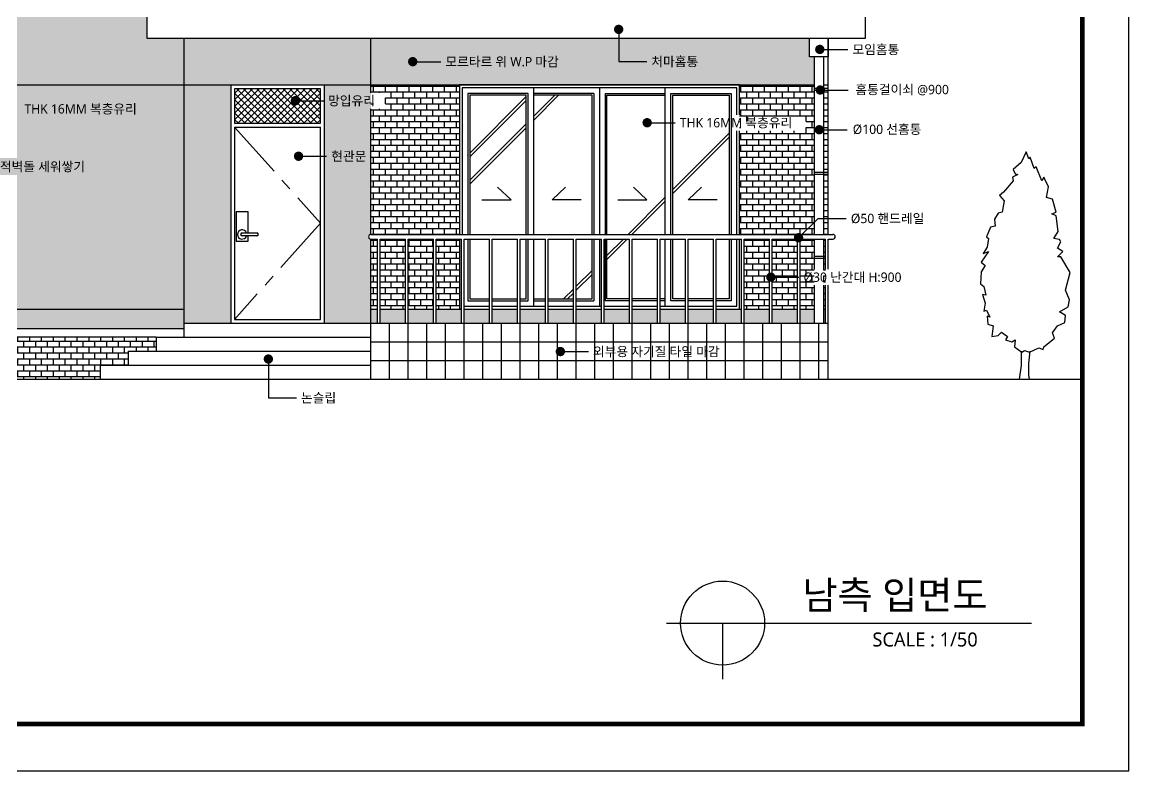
# Model space of a CAD drawing. Header units: millimetres. Extents: x 65625 to 116742, y 6002 to 65128.
# Drawn here: x 104884 to 116742, y 6002 to 14019 of the extents above; entities that cross this region are included whole.
import ezdxf

# ---------------------------------------------------------------- set-up
doc = ezdxf.new("R2010")
doc.units = ezdxf.units.MM
doc.header["$LTSCALE"] = 20
doc.linetypes.add('CENTER', pattern=[50.8, 31.75, -6.35, 6.35, -6.35])
for name, color, linetype in [('1-CEN', 1, 'CENTER'), ('2-CON', 2, 'Continuous'), ('3-ETC', 3, 'Continuous'), ('4-WINDOW', 4, 'Continuous'), ('5-FIN', 5, 'Continuous'), ('6-TEXT', 7, 'Continuous')]:
    doc.layers.add(name, color=color, linetype=linetype)
doc.styles.get("Standard").update_dxf_attribs({"font": 'l_10646.ttf'})

# ---------------------------------------------------------------- blocks, each defined once
blk = doc.blocks.new('Tree - type 2 deciduous elevation')
blk.add_lwpolyline([(-2.754, 191.699), (-6.78, 182.851), (-13.682, 176.953), (-11.956, 173.266), (-9.656, 172.529), (-14.257, 170.317), (-13.682, 167.368), (-21.733, 157.783), (-25.184, 154.834), (-21.158, 150.41), (-21.733, 147.461), (-22.884, 140.825), (-26.334, 140.087), (-29.21, 134.926), (-28.635, 129.028), (-32.661, 128.291), (-36.111, 120.18), (-34.386, 118.706), (-35.536, 111.333), (-38.987, 106.171), (-34.386, 107.646), (-40.712, 98.798), (-37.261, 95.849), (-40.712, 90.688), (-41.287, 80.366), (-38.412, 78.154), (-36.686, 70.781), (-39.562, 71.518), (-37.261, 64.145), (-38.412, 57.509), (-36.111, 58.247), (-33.236, 52.348), (-35.536, 53.086), (-34.961, 46.45), (-30.36, 44.975), (-31.51, 36.128), (-26.334, 36.865), (-23.459, 39.814), (-18.283, 36.128), (-20.008, 33.178), (-14.832, 31.704), (-11.956, 33.178), (-12.531, 27.28), (-6.205, 22.856), (-3.905, 24.331), (0.121, 22.856), (8.173, 26.543), (11.624, 25.068), (12.199, 27.28), (21.4, 34.653), (19.675, 39.077), (23.701, 44.975), (30.027, 47.924), (30.602, 53.823), (25.426, 56.772), (32.903, 61.196), (34.053, 67.094), (30.602, 75.205), (34.628, 89.951), (26.576, 103.222), (23.701, 103.222), (28.302, 107.646), (23.701, 110.595), (26.576, 115.756), (25.426, 117.968), (20.825, 118.706), (24.276, 124.604), (22.551, 137.876), (19.1, 139.35), (22.551, 140.825), (19.675, 151.884), (14.499, 153.359), (16.224, 162.207), (12.199, 170.317), (10.473, 167.368), (5.872, 179.165), (4.147, 177.69), (0.696, 187.275), (-0.454, 185.8)], close=True)
for points in [[(-6.813, 23.669), (-6.813, 11.669), (-8.627, 0)], [(0.387, 23.669), (-0.576, 13.271), (-0.576, 3.686), (0, 0)]]:
    blk.add_lwpolyline(points)

msp = doc.modelspace()

# ---------------------------------------------------------------- hatches: boundary and pattern name
at = {"layer": '4-WINDOW'}
h = msp.add_hatch(dxfattribs=at)
h.set_pattern_fill('_USER', color=5, scale=50, angle=45, double=1, pattern_type=0)
h.set_pattern_definition([(45, (0, 0), (-35.35534, 35.35534), []), (135, (0, 0), (-35.35534, -35.35534), [])])
h.paths.add_polyline_path([(108080.292, 13306.121), (107160.292, 13306.121), (107160.292, 12936.121), (108080.292, 12936.121)])
at = {"layer": '6-TEXT'}
h = msp.add_hatch(dxfattribs=at)
h.set_pattern_fill('AR-SAND', color=5, scale=5)
h.paths.add_polyline_path([(106220.292, 14887.676), (99120.292, 14887.676), (99120.292, 14687.676), (99070.292, 14687.676), (99070.292, 13346.121), (106620.292, 13346.121), (106620.292, 13847.676), (106220.292, 13847.676)])
h.paths.add_polyline_path([(101915.839, 13885.83, -1), (101865.839, 13885.83, -1)], flags=16)
h.paths.add_polyline_path([(108620.292, 13847.676), (106620.292, 13847.676), (106620.292, 13346.121), (108620.292, 13346.121)])
h.paths.add_polyline_path([(108620.292, 13847.676), (108620.292, 13346.121), (113370.292, 13346.121), (113370.292, 13647.676), (113320.292, 13647.676), (113320.292, 13847.676)])
h.paths.add_polyline_path([(109093.969, 13595.464, -1), (109043.969, 13595.464, -1)], flags=16)
h.paths.add_polyline_path([(106620.292, 10946.121), (99070.292, 10946.121), (99070.292, 10736.121), (106620.292, 10736.121)])
h.paths.add_polyline_path([(108690.292, 10946.121), (108620.292, 10946.121), (108620.292, 10796.121), (108690.292, 10796.121)])
h.paths.add_polyline_path([(108990.292, 10946.121), (108720.292, 10946.121), (108720.292, 10796.121), (108990.292, 10796.121)])
h.paths.add_polyline_path([(109290.292, 10946.121), (109020.292, 10946.121), (109020.292, 10796.121), (109290.292, 10796.121)])
h.paths.add_polyline_path([(109590.292, 10946.121), (109570.292, 10946.121), (109320.292, 10946.121), (109320.292, 10796.121), (109590.292, 10796.121)])
h.paths.add_polyline_path([(109890.292, 10946.121), (109620.292, 10946.121), (109620.292, 10796.121), (109890.292, 10796.121)])
h.paths.add_polyline_path([(110190.292, 10946.121), (109920.292, 10946.121), (109920.292, 10796.121), (110190.292, 10796.121)])
h.paths.add_polyline_path([(110490.292, 10946.121), (110220.292, 10946.121), (110220.292, 10796.121), (110490.292, 10796.121)])
h.paths.add_polyline_path([(110790.292, 10946.121), (110520.292, 10946.121), (110520.292, 10796.121), (110790.292, 10796.121)])
h.paths.add_polyline_path([(111090.292, 10946.121), (110820.292, 10946.121), (110820.292, 10796.121), (111090.292, 10796.121)])
h.paths.add_polyline_path([(111390.292, 10946.121), (111120.292, 10946.121), (111120.292, 10796.121), (111390.292, 10796.121)])
h.paths.add_polyline_path([(111690.292, 10946.121), (111420.292, 10946.121), (111420.292, 10796.121), (111690.292, 10796.121)])
h.paths.add_polyline_path([(111990.292, 10946.121), (111720.292, 10946.121), (111720.292, 10796.121), (111990.292, 10796.121)])
h.paths.add_polyline_path([(112290.292, 10946.121), (112020.292, 10946.121), (112020.292, 10796.121), (112290.292, 10796.121)])
h.paths.add_polyline_path([(112590.292, 10946.121), (112320.292, 10946.121), (112320.292, 10796.121), (112590.292, 10796.121)])
h.paths.add_polyline_path([(112890.292, 10946.121), (112620.292, 10946.121), (112620.292, 10796.121), (112890.292, 10796.121)])
h.paths.add_polyline_path([(113190.292, 10946.121), (112920.292, 10946.121), (112920.292, 10796.121), (113190.292, 10796.121)])
h.paths.add_polyline_path([(113370.292, 10946.121), (113220.292, 10946.121), (113220.292, 10796.121), (113370.292, 10796.121)])
h.paths.add_polyline_path([(113490.292, 10946.121), (113470.292, 10946.121), (113470.292, 10796.121), (113490.292, 10796.121)])
h.paths.add_polyline_path([(102212.562, 13800.661), (103607.765, 13800.661), (103607.765, 13970.323), (102212.562, 13970.323)], flags=24)
h.paths.add_polyline_path([(101475.884, 14562.983), (102086.019, 14562.983), (102086.019, 14732.848), (101475.884, 14732.848)], flags=24)
h.paths.add_polyline_path([(111597.155, 13511.912), (112207.29, 13511.912), (112207.29, 13681.777), (111597.155, 13681.777)], flags=24)
h.paths.add_polyline_path([(109390.692, 13510.295), (110785.894, 13510.295), (110785.894, 13679.957), (109390.692, 13679.957)], flags=24)
h = msp.add_hatch(dxfattribs=at)
h.set_pattern_fill('BRICK', color=5, scale=10)
h.paths.add_polyline_path([(100320.292, 11996.121), (100320.292, 12146.121), (100320.292, 13346.121), (99070.292, 13346.121), (99070.292, 10946.121), (106620.292, 10946.121), (106620.292, 13346.121), (104720.292, 13346.121), (104720.292, 12746.121), (104720.292, 12596.121), (103820.292, 12596.121), (103820.292, 12746.121), (103820.292, 13346.121), (102120.292, 13346.121), (102120.292, 12146.121), (102120.292, 11996.121)])
h.paths.add_polyline_path([(103217.114, 11995.83, -1), (103267.114, 11995.83, -1)], flags=16)
h.paths.add_polyline_path([(107120.292, 13346.121), (106620.292, 13346.121), (106620.292, 10946.121), (106620.292, 10796.121), (107120.292, 10796.121)])
h.paths.add_polyline_path([(108620.292, 13346.121), (108120.292, 13346.121), (108120.292, 10796.121), (108620.292, 10796.121), (108620.292, 11696.121, -1), (108620.292, 11746.121)])
h.paths.add_polyline_path([(102241.861, 12873.786), (103632.469, 12873.786), (103632.469, 13043.651), (102241.861, 13043.651)], flags=24)
h.paths.add_polyline_path([(104879.902, 13004.888), (106270.511, 13004.888), (106270.511, 13174.753), (104879.902, 13174.753)], flags=24)
h.paths.add_polyline_path([(104616.947, 12386.54), (105686.069, 12386.54), (105686.069, 12556.607), (104616.947, 12556.607)], flags=24)
h.paths.add_polyline_path([(101304.022, 11535.19), (102373.144, 11535.19), (102373.144, 11705.258), (101304.022, 11705.258)], flags=24)
h.paths.add_polyline_path([(103563.77, 11910.323), (104632.891, 11910.323), (104632.891, 12080.391), (103563.77, 12080.391)], flags=24)
h.paths.add_polyline_path([(108168.121, 12502.061), (108638.189, 12502.061), (108638.189, 12666.858), (108168.121, 12666.858)], flags=9)
h.paths.add_polyline_path([(108133.627, 13092.515), (108743.83, 13092.515), (108743.83, 13262.582), (108133.627, 13262.582)], flags=9)
h = msp.add_hatch(dxfattribs=at)
h.set_pattern_fill('BRICK', color=5, scale=10)
h.paths.add_polyline_path([(108690.292, 11696.121), (108620.292, 11696.121), (108620.292, 10946.121), (108690.292, 10946.121)])
h.paths.add_polyline_path([(108990.292, 11696.121), (108720.292, 11696.121), (108720.292, 10946.121), (108990.292, 10946.121)])
h.paths.add_polyline_path([(109290.292, 11696.121), (109020.292, 11696.121), (109020.292, 10946.121), (109290.292, 10946.121)])
h.paths.add_polyline_path([(109570.292, 11696.121), (109320.292, 11696.121), (109320.292, 10946.121), (109570.292, 10946.121)])
h.paths.add_polyline_path([(112890.292, 11696.121), (112620.292, 11696.121), (112620.292, 10946.121), (112890.292, 10946.121), (112890.292, 11268.807, -0.226918536), (112880.977, 11288.274, -0.226918536), (112890.292, 11307.741)])
h.paths.add_polyline_path([(113190.292, 11689.108, -0.10570878), (113182.539, 11696.121), (112920.292, 11696.121), (112920.292, 11308.771, -0.24502108), (112930.977, 11288.274), (113190.292, 11288.274)])
h.paths.add_polyline_path([(113370.292, 11696.121), (113223.093, 11696.121, -0.043024391), (113220.292, 11692.866), (113220.292, 10946.121), (113370.292, 10946.121)])
h.paths.add_polyline_path([(113190.292, 11288.274), (112930.977, 11288.274, -0.24502108), (112920.292, 11267.778), (112920.292, 10946.121), (113190.292, 10946.121)])
h.paths.add_polyline_path([(113490.292, 11696.121), (113470.292, 11696.121), (113470.292, 11511.898), (113490.292, 11511.898)])
h.paths.add_polyline_path([(113490.292, 11491.898), (113470.292, 11491.898), (113470.292, 10946.121), (113490.292, 10946.121)])
h.paths.add_polyline_path([(113227.7, 11203.105), (114504.997, 11203.105), (114504.997, 11372.768), (113227.7, 11372.768)], flags=9)
h = msp.add_hatch(dxfattribs=at)
h.set_pattern_fill('_USER', color=5, scale=200, double=1, pattern_type=0)
h.set_pattern_definition([(0, (108620.3, 10196.12), (0, 200), []), (90, (108620.3, 10196.12), (-200, 1e-14), [])])
h.paths.add_polyline_path([(113520.292, 10796.121), (108620.292, 10796.121), (108620.292, 10196.121), (113520.292, 10196.121)])
h.paths.add_polyline_path([(110625.662, 10491.905, -1), (110675.662, 10491.905, -1)], flags=16)
h.paths.add_polyline_path([(110972.317, 10406.399), (112544.141, 10406.399), (112544.141, 10576.466), (110972.317, 10576.466)], flags=24)
h = msp.add_hatch(dxfattribs=at)
h.set_pattern_fill('BRICK', color=5, scale=10)
h.paths.add_polyline_path([(105720.292, 10346.121), (106020.292, 10346.121), (106020.292, 10496.121), (106320.292, 10496.121), (106320.292, 10646.121), (98920.292, 10646.121), (98920.292, 10196.121), (105720.292, 10196.121)])
h.paths.add_polyline_path([(102386.315, 10396.368, -1), (102436.315, 10396.368, -1)], flags=16)
h.paths.add_polyline_path([(102732.971, 10310.861), (103867.498, 10310.861), (103867.498, 10480.929), (102732.971, 10480.929)], flags=24)

# ---------------------------------------------------------------- linework, layer by layer
msp.add_lwpolyline([(95741.919, 6002.386), (116741.919, 6002.386), (116741.919, 20852.386), (95741.919, 20852.386)], close=True)
at = {"const_width": 50}
msp.add_lwpolyline([(96241.919, 6502.386), (116241.919, 6502.386), (116241.919, 20352.386), (96241.919, 20352.386)], close=True, dxfattribs=at)
at = {"layer": '1-CEN'}
for p, q in [((107160.292, 12896.121), (108080.292, 11866.121)), ((108080.292, 11866.121), (107160.292, 10836.121))]:
    msp.add_line(p, q, dxfattribs=at)
at = {"layer": '2-CON'}
for p, q in [((113920.292, 13847.676), (113920.292, 16447.676)), ((106220.292, 15087.676), (106220.292, 13847.676)), ((106220.292, 13847.676), (113920.292, 13847.676)), ((106620.292, 10646.121), (106620.292, 13847.676)), ((108620.292, 13262.578), (108620.292, 13847.676)), ((113520.292, 11746.121), (113520.292, 13847.676)), ((99070.292, 13346.121), (113370.292, 13346.121)), ((113470.292, 13346.121), (113520.292, 13346.121)), ((108620.292, 11746.121), (108620.292, 13092.511)), ((108620.292, 10196.121), (108620.292, 11696.121)), ((113520.292, 11372.764), (113520.292, 11696.121)), ((113520.292, 10196.121), (113520.292, 11203.102)), ((99070.292, 10946.121), (106620.292, 10946.121)), ((108620.292, 10946.121), (108690.292, 10946.121)), ((108720.292, 10946.121), (108990.292, 10946.121)), ((109020.292, 10946.121), (109290.292, 10946.121)), ((109320.292, 10946.121), (109590.292, 10946.121)), ((109620.292, 10946.121), (109890.292, 10946.121)), ((109920.292, 10946.121), (110190.292, 10946.121)), ((110220.292, 10946.121), (110490.292, 10946.121)), ((110520.292, 10946.121), (110790.292, 10946.121)), ((110820.292, 10946.121), (111090.292, 10946.121)), ((111120.292, 10946.121), (111390.292, 10946.121)), ((111420.292, 10946.121), (111690.292, 10946.121)), ((111720.292, 10946.121), (111990.292, 10946.121)), ((112020.292, 10946.121), (112290.292, 10946.121)), ((112320.292, 10946.121), (112590.292, 10946.121)), ((112620.292, 10946.121), (112890.292, 10946.121)), ((112920.292, 10946.121), (113190.292, 10946.121)), ((113220.292, 10946.121), (113370.292, 10946.121)), ((113470.292, 10946.121), (113490.292, 10946.121)), ((96241.919, 10196.121), (116241.919, 10196.121))]:
    msp.add_line(p, q, dxfattribs=at)
at = {"layer": '3-ETC'}
for p, q in [((113370.292, 13647.676), (113370.292, 11746.121)), ((113470.292, 13647.676), (113470.292, 11746.121)), ((113370.292, 13311.898), (113520.292, 13311.898)), ((113370.292, 13291.898), (113520.292, 13291.898)), ((113370.292, 12411.898), (113520.292, 12411.898)), ((113370.292, 12391.898), (113520.292, 12391.898)), ((110122.097, 12118.014), (109978.331, 12253.236)), ((110561.844, 12118.014), (110705.611, 12253.236)), ((111578.739, 12118.014), (111434.973, 12253.236)), ((112018.486, 12118.014), (112162.253, 12253.236)), ((109809.623, 12118.014), (110122.097, 12118.014)), ((110874.318, 12118.014), (110561.844, 12118.014)), ((111266.265, 12118.014), (111578.739, 12118.014)), ((112330.96, 12118.014), (112018.486, 12118.014)), ((108620.292, 11746.121), (113570.292, 11746.121)), ((108620.292, 11696.121), (108690.292, 11696.121)), ((108690.292, 10796.121), (108690.292, 11696.121)), ((108720.292, 10796.121), (108720.292, 11696.121)), ((108720.292, 11696.121), (108990.292, 11696.121)), ((108990.292, 10796.121), (108990.292, 11696.121)), ((109020.292, 10796.121), (109020.292, 11696.121)), ((109020.292, 11696.121), (109290.292, 11696.121)), ((109290.292, 10796.121), (109290.292, 11696.121)), ((109320.292, 10796.121), (109320.292, 11696.121)), ((109320.292, 11696.121), (109590.292, 11696.121)), ((109590.292, 10796.121), (109590.292, 11696.121)), ((109620.292, 10796.121), (109620.292, 11696.121)), ((109620.292, 11696.121), (109890.292, 11696.121)), ((109890.292, 10796.121), (109890.292, 11696.121)), ((109920.292, 10796.121), (109920.292, 11696.121)), ((109920.292, 11696.121), (110190.292, 11696.121)), ((110190.292, 10796.121), (110190.292, 11696.121)), ((110220.292, 10796.121), (110220.292, 11696.121)), ((110220.292, 11696.121), (110490.292, 11696.121)), ((110490.292, 10796.121), (110490.292, 11696.121)), ((110520.292, 10796.121), (110520.292, 11696.121)), ((110520.292, 11696.121), (110790.292, 11696.121)), ((110790.292, 10796.121), (110790.292, 11696.121)), ((110820.292, 10796.121), (110820.292, 11696.121)), ((110820.292, 11696.121), (111090.292, 11696.121)), ((111090.292, 10796.121), (111090.292, 11696.121)), ((111120.292, 10796.121), (111120.292, 11696.121)), ((111120.292, 11696.121), (111390.292, 11696.121)), ((111390.292, 10796.121), (111390.292, 11696.121)), ((111420.292, 10796.121), (111420.292, 11696.121)), ((111420.292, 11696.121), (111690.292, 11696.121)), ((111690.292, 10796.121), (111690.292, 11696.121)), ((111720.292, 10796.121), (111720.292, 11696.121)), ((111720.292, 11696.121), (111990.292, 11696.121)), ((111990.292, 10796.121), (111990.292, 11696.121)), ((112020.292, 10796.121), (112020.292, 11696.121)), ((112020.292, 11696.121), (112290.292, 11696.121)), ((112290.292, 10796.121), (112290.292, 11696.121)), ((112320.292, 10796.121), (112320.292, 11696.121)), ((112320.292, 11696.121), (112590.292, 11696.121)), ((112590.292, 10796.121), (112590.292, 11696.121)), ((112620.292, 10796.121), (112620.292, 11696.121)), ((112620.292, 11696.121), (112890.292, 11696.121)), ((112890.292, 10796.121), (112890.292, 11696.121)), ((112920.292, 10796.121), (112920.292, 11696.121)), ((112920.292, 11696.121), (113190.292, 11696.121)), ((113190.292, 10796.121), (113190.292, 11696.121)), ((113220.292, 10796.121), (113220.292, 11696.121)), ((113220.292, 11696.121), (113490.292, 11696.121)), ((113370.292, 11696.121), (113370.292, 11372.764)), ((113470.292, 11696.121), (113470.292, 11372.764)), ((113490.292, 11372.764), (113490.292, 11696.121)), ((113520.292, 11696.121), (113570.292, 11696.121)), ((113520.292, 11372.764), (113520.292, 11696.121)), ((113370.292, 11511.898), (113490.292, 11511.898)), ((113370.292, 11491.898), (113490.292, 11491.898)), ((113370.292, 11203.102), (113370.292, 10796.121)), ((113470.292, 11203.102), (113470.292, 10796.121)), ((113490.292, 10796.121), (113490.292, 11203.102)), ((113520.292, 10796.121), (113520.292, 11203.102))]:
    msp.add_line(p, q, dxfattribs=at)
msp.add_lwpolyline([(113320.292, 13847.676), (113520.292, 13847.676), (113520.292, 13647.676), (113320.292, 13647.676)], close=True, dxfattribs=at)
for centre, start, end in [((108620.292, 11721.121), 90, 270), ((113570.292, 11721.121), 270, 90)]:
    msp.add_arc(centre, 25, start, end, dxfattribs=at)
at = {"layer": '4-WINDOW'}
for p, q in [((107120.292, 13346.121), (107120.292, 10796.121)), ((108120.292, 13346.121), (108120.292, 10796.121)), ((110365.292, 11746.121), (110365.292, 13316.121)), ((111070.292, 13316.121), (111070.292, 11746.121)), ((111070.292, 13316.121), (111070.292, 11746.121)), ((111775.292, 11746.121), (111775.292, 13316.121)), ((110305.292, 11746.121), (110305.292, 13256.121)), ((111010.292, 13256.121), (111010.292, 11746.121)), ((111130.292, 13256.121), (111130.292, 11746.121)), ((111835.292, 11746.121), (111835.292, 13256.121)), ((107160.292, 12936.121), (108080.292, 12936.121)), ((107160.292, 12896.121), (108080.292, 12896.121)), ((107240.292, 11762.112), (107399.005, 11762.112)), ((107399.005, 11730.13), (107240.292, 11730.13)), ((110305.292, 11036.121), (110305.292, 11696.121)), ((110365.292, 10976.121), (110365.292, 11696.121)), ((111010.292, 11696.121), (111010.292, 11036.121)), ((111070.292, 11696.121), (111070.292, 10976.121)), ((111070.292, 11696.121), (111070.292, 10976.121)), ((111130.292, 11696.121), (111130.292, 11036.121)), ((111775.292, 10976.121), (111775.292, 11696.121)), ((111835.292, 11036.121), (111835.292, 11696.121))]:
    msp.add_line(p, q, dxfattribs=at)
for points in [[(108080.292, 12936.121), (108080.292, 13306.121), (107160.292, 13306.121), (107160.292, 12936.121)], [(112570.292, 13026.4), (112570.292, 13346.121), (109570.292, 13346.121), (109570.292, 11746.121)], [(112540.292, 13026.4), (112540.292, 13316.121), (109600.292, 13316.121), (109600.292, 11746.121)], [(110305.292, 13256.121), (109660.292, 13256.121), (109660.292, 11746.121)], [(111010.292, 13256.121), (110365.292, 13256.121)], [(111130.292, 13256.121), (111775.292, 13256.121)], [(111835.292, 13256.121), (112480.292, 13256.121), (112480.292, 11746.121)], [(107160.292, 12896.121), (107160.292, 10836.121), (108080.292, 10836.121), (108080.292, 12896.121)], [(112540.292, 11746.121), (112540.292, 12856.535)], [(112570.292, 11746.121), (112570.292, 12856.535)], [(107304.518, 11762.112), (107304.518, 11989.312), (107177.549, 11989.312), (107177.549, 11673.41), (107304.518, 11673.41), (107304.518, 11730.13)], [(109570.292, 11696.121), (109570.292, 10946.121), (109590.292, 10946.121)], [(109660.292, 11696.121), (109660.292, 11036.121), (109890.292, 11036.121)], [(112480.292, 11696.121), (112480.292, 11036.121), (112320.292, 11036.121)], [(112320.292, 10946.121), (112570.292, 10946.121), (112570.292, 11696.121)], [(112320.292, 10976.121), (112540.292, 10976.121), (112540.292, 11696.121)], [(109920.292, 11036.121), (110190.292, 11036.121)], [(110220.292, 11036.121), (110305.292, 11036.121)], [(110365.292, 11036.121), (110490.292, 11036.121)], [(110520.292, 11036.121), (110790.292, 11036.121)], [(110820.292, 11036.121), (111010.292, 11036.121)], [(111390.292, 11036.121), (111130.292, 11036.121)], [(111690.292, 11036.121), (111420.292, 11036.121)], [(111775.292, 11036.121), (111720.292, 11036.121)], [(111990.292, 11036.121), (111835.292, 11036.121)], [(112290.292, 11036.121), (112020.292, 11036.121)], [(109620.292, 10976.121), (109890.292, 10976.121)], [(109620.292, 10946.121), (109890.292, 10946.121)], [(109920.292, 10976.121), (110190.292, 10976.121)], [(109920.292, 10946.121), (110190.292, 10946.121)], [(110220.292, 10976.121), (110490.292, 10976.121)], [(110220.292, 10946.121), (110490.292, 10946.121)], [(110520.292, 10976.121), (110790.292, 10976.121)], [(110520.292, 10946.121), (110790.292, 10946.121)], [(110820.292, 10976.121), (111090.292, 10976.121)], [(110820.292, 10946.121), (111090.292, 10946.121)], [(111120.292, 10976.121), (111390.292, 10976.121)], [(111120.292, 10946.121), (111390.292, 10946.121)], [(111420.292, 10976.121), (111690.292, 10976.121)], [(111420.292, 10946.121), (111690.292, 10946.121)], [(111720.292, 10976.121), (111990.292, 10976.121)], [(111720.292, 10946.121), (111990.292, 10946.121)], [(112020.292, 10976.121), (112290.292, 10976.121)], [(112020.292, 10946.121), (112290.292, 10946.121)]]:
    msp.add_lwpolyline(points, dxfattribs=at)
for centre, radius, start, end in [((107240.292, 11746.121), 50, 18.6520303, 341.3479697), ((107240.292, 11746.121), 15.991, 90, 270), ((107399.005, 11746.121), 15.991, 270, 90)]:
    msp.add_arc(centre, radius, start, end, dxfattribs=at)
at = {"layer": '5-FIN'}
for p, q in [((109680.292, 12617.543), (110285.292, 13222.543)), ((109680.292, 12575.117), (110285.292, 13180.117)), ((110365.292, 12969.07), (110632.343, 13236.121)), ((110365.292, 13011.496), (110589.916, 13236.121)), ((109680.292, 12326.496), (110285.292, 12931.496)), ((109680.292, 12284.07), (110285.292, 12889.07)), ((111855.292, 12225.642), (112460.292, 12830.642)), ((111855.292, 12183.216), (112460.292, 12788.216)), ((109659.078, 12596.33), (109660.292, 12597.543)), ((109659.078, 12305.283), (109660.292, 12306.496)), ((111375.77, 11746.121), (111775.292, 12145.642)), ((111418.197, 11746.121), (111775.292, 12103.216)), ((111150.292, 11478.216), (111368.197, 11696.121)), ((111150.292, 11520.642), (111325.77, 11696.121)), ((110820.292, 11190.642), (110990.292, 11360.642)), ((110820.292, 11148.216), (110990.292, 11318.216)), ((110685.77, 11056.121), (110790.292, 11160.642)), ((110728.197, 11056.121), (110790.292, 11118.216))]:
    msp.add_line(p, q, dxfattribs=at)
for points in [[(110285.292, 11746.121), (110285.292, 13236.121), (109680.292, 13236.121), (109680.292, 11746.121)], [(110990.292, 11746.121), (110990.292, 13236.121), (110365.292, 13236.121)], [(111150.292, 11746.121), (111150.292, 13236.121), (111775.292, 13236.121)], [(111855.292, 11746.121), (111855.292, 13236.121), (112460.292, 13236.121), (112460.292, 11746.121)], [(109680.292, 11696.121), (109680.292, 11056.121), (109890.292, 11056.121)], [(110220.292, 11056.121), (110285.292, 11056.121), (110285.292, 11696.121)], [(110820.292, 11056.121), (110990.292, 11056.121), (110990.292, 11696.121)], [(111390.292, 11056.121), (111150.292, 11056.121), (111150.292, 11696.121)], [(111990.292, 11056.121), (111855.292, 11056.121), (111855.292, 11696.121)], [(112460.292, 11696.121), (112460.292, 11056.121), (112320.292, 11056.121)], [(109920.292, 11056.121), (110190.292, 11056.121)], [(110365.292, 11056.121), (110490.292, 11056.121)], [(110520.292, 11056.121), (110790.292, 11056.121)], [(111690.292, 11056.121), (111420.292, 11056.121)], [(111775.292, 11056.121), (111720.292, 11056.121)], [(112290.292, 11056.121), (112020.292, 11056.121)]]:
    msp.add_lwpolyline(points, dxfattribs=at)
at = {"layer": '6-TEXT'}
for p, q in [((111275.466, 13941.646), (111275.466, 13597.385)), ((113430.406, 13726.846), (113730.406, 13726.846)), ((109068.969, 13595.464), (109368.969, 13595.464)), ((111275.466, 13597.385), (111575.466, 13597.385)), ((113435.29, 13292.35), (113735.29, 13292.35)), ((107811.972, 13178.021), (108111.972, 13178.021)), ((111580.602, 12942.012), (111880.602, 12942.012)), ((113424.772, 12866.895), (113724.772, 12866.895)), ((107845.587, 12583.176), (108145.587, 12583.176)), ((113413.476, 11916.928), (113202.816, 11710.744)), ((113413.476, 11916.928), (113713.476, 11916.928)), ((112905.977, 11288.274), (113205.977, 11288.274)), ((106620.292, 10796.121), (108620.292, 10796.121)), ((108620.292, 10796.121), (113520.292, 10796.121)), ((106620.292, 10736.121), (98920.292, 10736.121)), ((106320.292, 10646.121), (98920.292, 10646.121)), ((106320.292, 10646.121), (106320.292, 10496.121)), ((106320.292, 10646.121), (108620.292, 10646.121)), ((106020.292, 10496.121), (106020.292, 10346.121)), ((106020.292, 10496.121), (108620.292, 10496.121)), ((110650.662, 10491.905), (110950.662, 10491.905)), ((105720.292, 10346.121), (105720.292, 10196.121)), ((105720.292, 10346.121), (108620.292, 10346.121)), ((107522.014, 10411.756), (107522.014, 9995.34)), ((107522.014, 9995.34), (107822.014, 9995.34)), ((111788.736, 7583.921), (115699.093, 7583.921)), ((112388.736, 7583.921), (112388.736, 6983.921))]:
    msp.add_line(p, q, dxfattribs=at)
at = {"layer": '6-TEXT', "color": 5, "linetype": 'Continuous'}
for p, q in [((108620.292, 13335), (109570.292, 13335)), ((108648.5, 13271.5), (108648.5, 13335)), ((108712, 13335), (108712, 13346.121)), ((108775.5, 13271.5), (108775.5, 13335)), ((108839, 13335), (108839, 13346.121)), ((108902.5, 13271.5), (108902.5, 13335)), ((108966, 13335), (108966, 13346.121)), ((109029.5, 13271.5), (109029.5, 13335)), ((109093, 13335), (109093, 13346.121)), ((109156.5, 13271.5), (109156.5, 13335)), ((109220, 13335), (109220, 13346.121)), ((109283.5, 13271.5), (109283.5, 13335)), ((109347, 13335), (109347, 13346.121)), ((109410.5, 13271.5), (109410.5, 13335)), ((109474, 13335), (109474, 13346.121)), ((109537.5, 13271.5), (109537.5, 13335)), ((112570.292, 13335), (113370.292, 13335)), ((112585.5, 13271.5), (112585.5, 13335)), ((112649, 13335), (112649, 13346.121)), ((112712.5, 13271.5), (112712.5, 13335)), ((112776, 13335), (112776, 13346.121)), ((112839.5, 13271.5), (112839.5, 13335)), ((112903, 13335), (112903, 13346.121)), ((112966.5, 13271.5), (112966.5, 13335)), ((113030, 13335), (113030, 13346.121)), ((113093.5, 13271.5), (113093.5, 13335)), ((113157, 13335), (113157, 13346.121)), ((113220.5, 13271.5), (113220.5, 13335)), ((113284, 13335), (113284, 13346.121)), ((113347.5, 13271.5), (113347.5, 13335)), ((113474.5, 13271.5), (113474.5, 13291.898)), ((108620.292, 13271.5), (109570.292, 13271.5)), ((108712, 13262.578), (108712, 13271.5)), ((108775.5, 13144.5), (108775.5, 13208)), ((108775.5, 13208), (109570.292, 13208)), ((108839, 13208), (108839, 13271.5)), ((108902.5, 13144.5), (108902.5, 13208)), ((108966, 13208), (108966, 13271.5)), ((109029.5, 13144.5), (109029.5, 13208)), ((109093, 13208), (109093, 13271.5)), ((109156.5, 13144.5), (109156.5, 13208)), ((109220, 13208), (109220, 13271.5)), ((109283.5, 13144.5), (109283.5, 13208)), ((109347, 13208), (109347, 13271.5)), ((109410.5, 13144.5), (109410.5, 13208)), ((109474, 13208), (109474, 13271.5)), ((109537.5, 13144.5), (109537.5, 13208)), ((112570.292, 13271.5), (113370.292, 13271.5)), ((112570.292, 13208), (113370.292, 13208)), ((112585.5, 13144.5), (112585.5, 13208)), ((112649, 13208), (112649, 13271.5)), ((112712.5, 13144.5), (112712.5, 13208)), ((112776, 13208), (112776, 13271.5)), ((112839.5, 13144.5), (112839.5, 13208)), ((112903, 13208), (112903, 13271.5)), ((112966.5, 13144.5), (112966.5, 13208)), ((113030, 13208), (113030, 13271.5)), ((113093.5, 13144.5), (113093.5, 13208)), ((113157, 13208), (113157, 13271.5)), ((113220.5, 13144.5), (113220.5, 13208)), ((113284, 13208), (113284, 13271.5)), ((113347.5, 13144.5), (113347.5, 13208)), ((113470.292, 13271.5), (113520.292, 13271.5)), ((113470.292, 13208), (113520.292, 13208)), ((113474.5, 13144.5), (113474.5, 13208)), ((108620.292, 13144.5), (108648.5, 13144.5)), ((108620.292, 13081), (109570.292, 13081)), ((108648.5, 13017.5), (108648.5, 13081)), ((108712, 13081), (108712, 13092.511)), ((108775.5, 13144.5), (109570.292, 13144.5)), ((108775.5, 13017.5), (108775.5, 13081)), ((108839, 13081), (108839, 13144.5)), ((108902.5, 13017.5), (108902.5, 13081)), ((108966, 13081), (108966, 13144.5)), ((109029.5, 13017.5), (109029.5, 13081)), ((109093, 13081), (109093, 13144.5)), ((109156.5, 13017.5), (109156.5, 13081)), ((109220, 13081), (109220, 13144.5)), ((109283.5, 13017.5), (109283.5, 13081)), ((109347, 13081), (109347, 13144.5)), ((109410.5, 13017.5), (109410.5, 13081)), ((109474, 13081), (109474, 13144.5)), ((109537.5, 13017.5), (109537.5, 13081)), ((112570.292, 13144.5), (113370.292, 13144.5)), ((112570.292, 13081), (113370.292, 13081)), ((112585.5, 13017.5), (112585.5, 13081)), ((112649, 13081), (112649, 13144.5)), ((112712.5, 13017.5), (112712.5, 13081)), ((112776, 13081), (112776, 13144.5)), ((112839.5, 13017.5), (112839.5, 13081)), ((112903, 13081), (112903, 13144.5)), ((112966.5, 13017.5), (112966.5, 13081)), ((113030, 13081), (113030, 13144.5)), ((113093.5, 13017.5), (113093.5, 13081)), ((113157, 13081), (113157, 13144.5)), ((113220.5, 13017.5), (113220.5, 13081)), ((113284, 13081), (113284, 13144.5)), ((113347.5, 13017.5), (113347.5, 13081)), ((113470.292, 13144.5), (113520.292, 13144.5)), ((113470.292, 13081), (113520.292, 13081)), ((113474.5, 13017.5), (113474.5, 13081)), ((108620.292, 13017.5), (109570.292, 13017.5)), ((108620.292, 12954), (109570.292, 12954)), ((108648.5, 12890.5), (108648.5, 12954)), ((108712, 12954), (108712, 13017.5)), ((108775.5, 12890.5), (108775.5, 12954)), ((108839, 12954), (108839, 13017.5)), ((108902.5, 12890.5), (108902.5, 12954)), ((108966, 12954), (108966, 13017.5)), ((109029.5, 12890.5), (109029.5, 12954)), ((109093, 12954), (109093, 13017.5)), ((109156.5, 12890.5), (109156.5, 12954)), ((109220, 12954), (109220, 13017.5)), ((109283.5, 12890.5), (109283.5, 12954)), ((109347, 12954), (109347, 13017.5)), ((109410.5, 12890.5), (109410.5, 12954)), ((109474, 12954), (109474, 13017.5)), ((109537.5, 12890.5), (109537.5, 12954)), ((112570.292, 13017.5), (113370.292, 13017.5)), ((112570.292, 12954), (112585.5, 12954)), ((112649, 12954), (112649, 13017.5)), ((113284, 12954), (113284, 13017.5)), ((113284, 12954), (113370.292, 12954)), ((113347.5, 12890.5), (113347.5, 12954)), ((113470.292, 13017.5), (113520.292, 13017.5)), ((113470.292, 12954), (113520.292, 12954)), ((113474.5, 12890.5), (113474.5, 12954)), ((108620.292, 12890.5), (109570.292, 12890.5)), ((108620.292, 12827), (109570.292, 12827)), ((108648.5, 12763.5), (108648.5, 12827)), ((108712, 12827), (108712, 12890.5)), ((108775.5, 12763.5), (108775.5, 12827)), ((108839, 12827), (108839, 12890.5)), ((108902.5, 12763.5), (108902.5, 12827)), ((108966, 12827), (108966, 12890.5)), ((109029.5, 12763.5), (109029.5, 12827)), ((109093, 12827), (109093, 12890.5)), ((109156.5, 12763.5), (109156.5, 12827)), ((109220, 12827), (109220, 12890.5)), ((109283.5, 12763.5), (109283.5, 12827)), ((109347, 12827), (109347, 12890.5)), ((109410.5, 12763.5), (109410.5, 12827)), ((109474, 12827), (109474, 12890.5)), ((109537.5, 12763.5), (109537.5, 12827)), ((112570.292, 12890.5), (112585.5, 12890.5)), ((112570.292, 12827), (113370.292, 12827)), ((112585.5, 12763.5), (112585.5, 12827)), ((112649, 12827), (112649, 12856.535)), ((112712.5, 12763.5), (112712.5, 12827)), ((112776, 12827), (112776, 12856.535)), ((112839.5, 12763.5), (112839.5, 12827)), ((112903, 12827), (112903, 12856.535)), ((112966.5, 12763.5), (112966.5, 12827)), ((113030, 12827), (113030, 12856.535)), ((113093.5, 12763.5), (113093.5, 12827)), ((113157, 12827), (113157, 12856.535)), ((113220.5, 12763.5), (113220.5, 12827)), ((113284, 12827), (113284, 12890.5)), ((113284, 12890.5), (113370.292, 12890.5)), ((113347.5, 12763.5), (113347.5, 12827)), ((113470.292, 12890.5), (113520.292, 12890.5)), ((113470.292, 12827), (113520.292, 12827)), ((113474.5, 12763.5), (113474.5, 12827)), ((108620.292, 12763.5), (109570.292, 12763.5)), ((108620.292, 12700), (109570.292, 12700)), ((108648.5, 12636.5), (108648.5, 12700)), ((108712, 12700), (108712, 12763.5)), ((108775.5, 12636.5), (108775.5, 12700)), ((108839, 12700), (108839, 12763.5)), ((108902.5, 12636.5), (108902.5, 12700)), ((108966, 12700), (108966, 12763.5)), ((109029.5, 12636.5), (109029.5, 12700)), ((109093, 12700), (109093, 12763.5)), ((109156.5, 12636.5), (109156.5, 12700)), ((109220, 12700), (109220, 12763.5)), ((109283.5, 12636.5), (109283.5, 12700)), ((109347, 12700), (109347, 12763.5)), ((109410.5, 12636.5), (109410.5, 12700)), ((109474, 12700), (109474, 12763.5)), ((109537.5, 12636.5), (109537.5, 12700)), ((112570.292, 12763.5), (113370.292, 12763.5)), ((112570.292, 12700), (113370.292, 12700)), ((112585.5, 12636.5), (112585.5, 12700)), ((112649, 12700), (112649, 12763.5)), ((112712.5, 12636.5), (112712.5, 12700)), ((112776, 12700), (112776, 12763.5)), ((112839.5, 12636.5), (112839.5, 12700)), ((112903, 12700), (112903, 12763.5)), ((112966.5, 12636.5), (112966.5, 12700)), ((113030, 12700), (113030, 12763.5)), ((113093.5, 12636.5), (113093.5, 12700)), ((113157, 12700), (113157, 12763.5)), ((113220.5, 12636.5), (113220.5, 12700)), ((113284, 12700), (113284, 12763.5)), ((113347.5, 12636.5), (113347.5, 12700)), ((113470.292, 12763.5), (113520.292, 12763.5)), ((113470.292, 12700), (113520.292, 12700)), ((113474.5, 12636.5), (113474.5, 12700)), ((108620.292, 12636.5), (109570.292, 12636.5)), ((108620.292, 12573), (109570.292, 12573)), ((108648.5, 12509.5), (108648.5, 12573)), ((108712, 12573), (108712, 12636.5)), ((108775.5, 12509.5), (108775.5, 12573)), ((108839, 12573), (108839, 12636.5)), ((108902.5, 12509.5), (108902.5, 12573)), ((108966, 12573), (108966, 12636.5)), ((109029.5, 12509.5), (109029.5, 12573)), ((109093, 12573), (109093, 12636.5)), ((109156.5, 12509.5), (109156.5, 12573)), ((109220, 12573), (109220, 12636.5)), ((109283.5, 12509.5), (109283.5, 12573)), ((109347, 12573), (109347, 12636.5)), ((109410.5, 12509.5), (109410.5, 12573)), ((109474, 12573), (109474, 12636.5)), ((109537.5, 12509.5), (109537.5, 12573)), ((112570.292, 12636.5), (113370.292, 12636.5)), ((112570.292, 12573), (113370.292, 12573)), ((112585.5, 12509.5), (112585.5, 12573)), ((112649, 12573), (112649, 12636.5)), ((112712.5, 12509.5), (112712.5, 12573)), ((112776, 12573), (112776, 12636.5)), ((112839.5, 12509.5), (112839.5, 12573)), ((112903, 12573), (112903, 12636.5)), ((112966.5, 12509.5), (112966.5, 12573)), ((113030, 12573), (113030, 12636.5)), ((113093.5, 12509.5), (113093.5, 12573)), ((113157, 12573), (113157, 12636.5)), ((113220.5, 12509.5), (113220.5, 12573)), ((113284, 12573), (113284, 12636.5)), ((113347.5, 12509.5), (113347.5, 12573)), ((113470.292, 12636.5), (113520.292, 12636.5)), ((113470.292, 12573), (113520.292, 12573)), ((113474.5, 12509.5), (113474.5, 12573)), ((108620.292, 12509.5), (109570.292, 12509.5)), ((108712, 12446), (108712, 12509.5)), ((108839, 12446), (108839, 12509.5)), ((108966, 12446), (108966, 12509.5)), ((109093, 12446), (109093, 12509.5)), ((109220, 12446), (109220, 12509.5)), ((109347, 12446), (109347, 12509.5)), ((109474, 12446), (109474, 12509.5)), ((112570.292, 12509.5), (113370.292, 12509.5)), ((112649, 12446), (112649, 12509.5)), ((112776, 12446), (112776, 12509.5)), ((112903, 12446), (112903, 12509.5)), ((113030, 12446), (113030, 12509.5)), ((113157, 12446), (113157, 12509.5)), ((113284, 12446), (113284, 12509.5)), ((113470.292, 12509.5), (113520.292, 12509.5)), ((108620.292, 12446), (109570.292, 12446)), ((108620.292, 12382.5), (109570.292, 12382.5)), ((108648.5, 12382.5), (108648.5, 12446)), ((108712, 12319), (108712, 12382.5)), ((108775.5, 12382.5), (108775.5, 12446)), ((108839, 12319), (108839, 12382.5)), ((108902.5, 12382.5), (108902.5, 12446)), ((108966, 12319), (108966, 12382.5)), ((109029.5, 12382.5), (109029.5, 12446)), ((109093, 12319), (109093, 12382.5)), ((109156.5, 12382.5), (109156.5, 12446)), ((109220, 12319), (109220, 12382.5)), ((109283.5, 12382.5), (109283.5, 12446)), ((109347, 12319), (109347, 12382.5)), ((109410.5, 12382.5), (109410.5, 12446)), ((109474, 12319), (109474, 12382.5)), ((109537.5, 12382.5), (109537.5, 12446)), ((112570.292, 12446), (113370.292, 12446)), ((112570.292, 12382.5), (113370.292, 12382.5)), ((112585.5, 12382.5), (112585.5, 12446)), ((112649, 12319), (112649, 12382.5)), ((112712.5, 12382.5), (112712.5, 12446)), ((112776, 12319), (112776, 12382.5)), ((112839.5, 12382.5), (112839.5, 12446)), ((112903, 12319), (112903, 12382.5)), ((112966.5, 12382.5), (112966.5, 12446)), ((113030, 12319), (113030, 12382.5)), ((113093.5, 12382.5), (113093.5, 12446)), ((113157, 12319), (113157, 12382.5)), ((113220.5, 12382.5), (113220.5, 12446)), ((113284, 12319), (113284, 12382.5)), ((113347.5, 12382.5), (113347.5, 12446)), ((113470.292, 12446), (113520.292, 12446)), ((113470.292, 12382.5), (113520.292, 12382.5)), ((113474.5, 12411.898), (113474.5, 12446)), ((113474.5, 12382.5), (113474.5, 12391.898)), ((108620.292, 12319), (109570.292, 12319)), ((108620.292, 12255.5), (109570.292, 12255.5)), ((108648.5, 12255.5), (108648.5, 12319)), ((108712, 12192), (108712, 12255.5)), ((108775.5, 12255.5), (108775.5, 12319)), ((108839, 12192), (108839, 12255.5)), ((108902.5, 12255.5), (108902.5, 12319)), ((108966, 12192), (108966, 12255.5)), ((109029.5, 12255.5), (109029.5, 12319)), ((109093, 12192), (109093, 12255.5)), ((109156.5, 12255.5), (109156.5, 12319)), ((109220, 12192), (109220, 12255.5)), ((109283.5, 12255.5), (109283.5, 12319)), ((109347, 12192), (109347, 12255.5)), ((109410.5, 12255.5), (109410.5, 12319)), ((109474, 12192), (109474, 12255.5)), ((109537.5, 12255.5), (109537.5, 12319)), ((112570.292, 12319), (113370.292, 12319)), ((112570.292, 12255.5), (113370.292, 12255.5)), ((112585.5, 12255.5), (112585.5, 12319)), ((112649, 12192), (112649, 12255.5)), ((112712.5, 12255.5), (112712.5, 12319)), ((112776, 12192), (112776, 12255.5)), ((112839.5, 12255.5), (112839.5, 12319)), ((112903, 12192), (112903, 12255.5)), ((112966.5, 12255.5), (112966.5, 12319)), ((113030, 12192), (113030, 12255.5)), ((113093.5, 12255.5), (113093.5, 12319)), ((113157, 12192), (113157, 12255.5)), ((113220.5, 12255.5), (113220.5, 12319)), ((113284, 12192), (113284, 12255.5)), ((113347.5, 12255.5), (113347.5, 12319)), ((113470.292, 12319), (113520.292, 12319)), ((113470.292, 12255.5), (113520.292, 12255.5)), ((113474.5, 12255.5), (113474.5, 12319)), ((108620.292, 12192), (109570.292, 12192)), ((108620.292, 12128.5), (109570.292, 12128.5)), ((108648.5, 12128.5), (108648.5, 12192)), ((108712, 12065), (108712, 12128.5)), ((108775.5, 12128.5), (108775.5, 12192)), ((108839, 12065), (108839, 12128.5)), ((108902.5, 12128.5), (108902.5, 12192)), ((108966, 12065), (108966, 12128.5)), ((109029.5, 12128.5), (109029.5, 12192)), ((109093, 12065), (109093, 12128.5)), ((109156.5, 12128.5), (109156.5, 12192)), ((109220, 12065), (109220, 12128.5)), ((109283.5, 12128.5), (109283.5, 12192)), ((109347, 12065), (109347, 12128.5)), ((109410.5, 12128.5), (109410.5, 12192)), ((109474, 12065), (109474, 12128.5)), ((109537.5, 12128.5), (109537.5, 12192)), ((112570.292, 12192), (113370.292, 12192)), ((112570.292, 12128.5), (113370.292, 12128.5)), ((112585.5, 12128.5), (112585.5, 12192)), ((112649, 12065), (112649, 12128.5)), ((112712.5, 12128.5), (112712.5, 12192)), ((112776, 12065), (112776, 12128.5)), ((112839.5, 12128.5), (112839.5, 12192)), ((112903, 12065), (112903, 12128.5)), ((112966.5, 12128.5), (112966.5, 12192)), ((113030, 12065), (113030, 12128.5)), ((113093.5, 12128.5), (113093.5, 12192)), ((113157, 12065), (113157, 12128.5)), ((113220.5, 12128.5), (113220.5, 12192)), ((113284, 12065), (113284, 12128.5)), ((113347.5, 12128.5), (113347.5, 12192)), ((113470.292, 12192), (113520.292, 12192)), ((113470.292, 12128.5), (113520.292, 12128.5)), ((113474.5, 12128.5), (113474.5, 12192)), ((108620.292, 12065), (109570.292, 12065)), ((108620.292, 12001.5), (109570.292, 12001.5)), ((108648.5, 12001.5), (108648.5, 12065)), ((108712, 11938), (108712, 12001.5)), ((108775.5, 12001.5), (108775.5, 12065)), ((108839, 11938), (108839, 12001.5)), ((108902.5, 12001.5), (108902.5, 12065)), ((108966, 11938), (108966, 12001.5)), ((109029.5, 12001.5), (109029.5, 12065)), ((109093, 11938), (109093, 12001.5)), ((109156.5, 12001.5), (109156.5, 12065)), ((109220, 11938), (109220, 12001.5)), ((109283.5, 12001.5), (109283.5, 12065)), ((109347, 11938), (109347, 12001.5)), ((109410.5, 12001.5), (109410.5, 12065)), ((109474, 11938), (109474, 12001.5)), ((109537.5, 12001.5), (109537.5, 12065)), ((112570.292, 12065), (113370.292, 12065)), ((112570.292, 12001.5), (113370.292, 12001.5)), ((112585.5, 12001.5), (112585.5, 12065)), ((112649, 11938), (112649, 12001.5)), ((112712.5, 12001.5), (112712.5, 12065)), ((112776, 11938), (112776, 12001.5)), ((112839.5, 12001.5), (112839.5, 12065)), ((112903, 11938), (112903, 12001.5)), ((112966.5, 12001.5), (112966.5, 12065)), ((113030, 11938), (113030, 12001.5)), ((113093.5, 12001.5), (113093.5, 12065)), ((113157, 11938), (113157, 12001.5)), ((113220.5, 12001.5), (113220.5, 12065)), ((113284, 11938), (113284, 12001.5)), ((113347.5, 12001.5), (113347.5, 12065)), ((113470.292, 12065), (113520.292, 12065)), ((113470.292, 12001.5), (113520.292, 12001.5)), ((113474.5, 12001.5), (113474.5, 12065)), ((108620.292, 11938), (109570.292, 11938)), ((108620.292, 11874.5), (109570.292, 11874.5)), ((108648.5, 11874.5), (108648.5, 11938)), ((108712, 11811), (108712, 11874.5)), ((108775.5, 11874.5), (108775.5, 11938)), ((108839, 11811), (108839, 11874.5)), ((108902.5, 11874.5), (108902.5, 11938)), ((108966, 11811), (108966, 11874.5)), ((109029.5, 11874.5), (109029.5, 11938)), ((109093, 11811), (109093, 11874.5)), ((109156.5, 11874.5), (109156.5, 11938)), ((109220, 11811), (109220, 11874.5)), ((109283.5, 11874.5), (109283.5, 11938)), ((109347, 11811), (109347, 11874.5)), ((109410.5, 11874.5), (109410.5, 11938)), ((109474, 11811), (109474, 11874.5)), ((109537.5, 11874.5), (109537.5, 11938)), ((112570.292, 11938), (113370.292, 11938)), ((112570.292, 11874.5), (113370.127, 11874.5)), ((112585.5, 11874.5), (112585.5, 11938)), ((112649, 11811), (112649, 11874.5)), ((112712.5, 11874.5), (112712.5, 11938)), ((112776, 11811), (112776, 11874.5)), ((112839.5, 11874.5), (112839.5, 11938)), ((112903, 11811), (112903, 11874.5)), ((112966.5, 11874.5), (112966.5, 11938)), ((113030, 11811), (113030, 11874.5)), ((113093.5, 11874.5), (113093.5, 11938)), ((113157, 11811), (113157, 11874.5)), ((113220.5, 11874.5), (113220.5, 11938)), ((113284, 11811), (113284, 11874.5)), ((113347.5, 11874.5), (113347.5, 11938)), ((113370.127, 11874.5), (113370.292, 11874.5)), ((113470.292, 11938), (113520.292, 11938)), ((113470.292, 11874.5), (113520.292, 11874.5)), ((113474.5, 11916.928), (113474.5, 11938)), ((113474.5, 11874.5), (113474.5, 11916.928)), ((108620.292, 11811), (109570.292, 11811)), ((108620.292, 11747.5), (109570.292, 11747.5)), ((108648.5, 11747.5), (108648.5, 11811)), ((108712, 11746.121), (108712, 11747.5)), ((108775.5, 11747.5), (108775.5, 11811)), ((108839, 11746.121), (108839, 11747.5)), ((108902.5, 11747.5), (108902.5, 11811)), ((108966, 11746.121), (108966, 11747.5)), ((109029.5, 11747.5), (109029.5, 11811)), ((109093, 11746.121), (109093, 11747.5)), ((109156.5, 11747.5), (109156.5, 11811)), ((109220, 11746.121), (109220, 11747.5)), ((109283.5, 11747.5), (109283.5, 11811)), ((109347, 11746.121), (109347, 11747.5)), ((109410.5, 11747.5), (109410.5, 11811)), ((109474, 11746.121), (109474, 11747.5)), ((109537.5, 11747.5), (109537.5, 11811)), ((112570.292, 11811), (113305.249, 11811)), ((112570.292, 11747.5), (113240.37, 11747.5)), ((112585.5, 11747.5), (112585.5, 11811)), ((112649, 11746.121), (112649, 11747.5)), ((112712.5, 11747.5), (112712.5, 11811)), ((112776, 11746.121), (112776, 11747.5)), ((112839.5, 11747.5), (112839.5, 11811)), ((112903, 11746.121), (112903, 11747.5)), ((112966.5, 11747.5), (112966.5, 11811)), ((113030, 11746.121), (113030, 11747.5)), ((113093.5, 11747.5), (113093.5, 11811)), ((113157, 11746.121), (113157, 11747.5)), ((113220.5, 11747.5), (113220.5, 11811)), ((113240.37, 11747.5), (113370.292, 11747.5)), ((113284, 11746.121), (113284, 11747.5)), ((113305.249, 11811), (113370.292, 11811)), ((113347.5, 11747.5), (113347.5, 11811)), ((113470.292, 11811), (113520.292, 11811)), ((113470.292, 11747.5), (113520.292, 11747.5)), ((113474.5, 11747.5), (113474.5, 11811))]:
    msp.add_line(p, q, dxfattribs=at)
at = {"layer": '6-TEXT', "const_width": 50}
for points in [[(111250.466, 13941.646, 1), (111300.466, 13941.646, 1)], [(113405.406, 13726.846, 1), (113455.406, 13726.846, 1)], [(109043.969, 13595.464, 1), (109093.969, 13595.464, 1)], [(113410.29, 13292.35, 1), (113460.29, 13292.35, 1)], [(107786.972, 13178.021, 1), (107836.972, 13178.021, 1)], [(111555.602, 12942.012, 1), (111605.602, 12942.012, 1)], [(113399.772, 12866.895, 1), (113449.772, 12866.895, 1)], [(107820.587, 12583.176, 1), (107870.587, 12583.176, 1)], [(113177.816, 11710.744, 1), (113227.816, 11710.744, 1)], [(112880.977, 11288.274, 1), (112930.977, 11288.274, 1)], [(107497.014, 10411.756, 1), (107547.014, 10411.756, 1)], [(110625.662, 10491.905, 1), (110675.662, 10491.905, 1)]]:
    msp.add_lwpolyline(points, format="xyb", close=True, dxfattribs=at)
at = {"layer": '6-TEXT'}
msp.add_circle((112388.736, 7583.921), 450, dxfattribs=at)

# ---------------------------------------------------------------- block references
at = {"layer": '6-TEXT', "xscale": 12.7, "yscale": 12.7, "zscale": 12.7}
msp.add_blockref('Tree - type 2 deciduous elevation', (115674.827, 10195.034), dxfattribs=at)

# ---------------------------------------------------------------- texts
at = {"layer": '6-TEXT'}
for s, height, p in [('모임홈통', 100, (113780.406, 13676.846)), ('모르타르 위 W.P 마감', 100, (109418.969, 13545.464)), ('처마홈통', 100, (111625.466, 13547.385)), ('홈통걸이쇠 @900', 100, (113811.882, 13247.232)), ('망입유리', 100, (108161.972, 13128.021)), ('THK 16MM 복층유리', 100, (104908.213, 13040.361)), ('THK 16MM 복층유리', 100, (111930.602, 12892.012)), ('%%C100 선홈통', 100, (113783.641, 12821.776)), ('현관문', 100, (108195.587, 12533.176)), ('적벽돌 세워쌓기', 100, (104645.292, 12422.046)), ('%%C50 핸드레일', 100, (113763.476, 11866.928)), ('%%C30 난간대 H:900', 100, (113255.977, 11238.274)), ('외부용 자기질 타일 마감', 100, (111000.662, 10441.905)), ('논슬립', 100, (107872.014, 9945.34)), ('남측 입면도', 300, (113243.915, 7733.921)), ('SCALE : 1/50', 150, (113993.915, 7333.921))]:
    msp.add_text(s, height=height, dxfattribs=at).set_placement(p)

doc.saveas('drawing.dxf')
